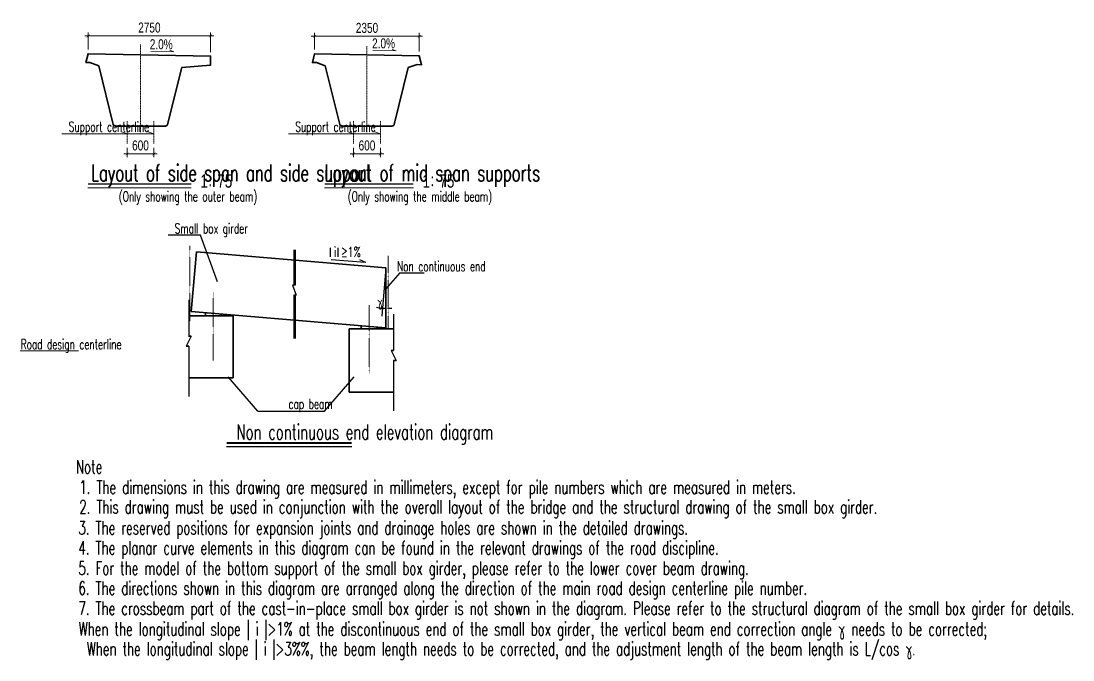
# Model space of a CAD drawing. Extents: x -2667085 to 4, y -2479164 to 2.
# Drawn here: x -2392323 to -2345087, y -2405874 to -2377200 of the extents above; entities that cross this region are included whole.
import ezdxf
from ezdxf.enums import TextEntityAlignment as Align

# ---------------------------------------------------------------- set-up
doc = ezdxf.new("R2010")
doc.units = 0
doc.header["$MEASUREMENT"] = 0
doc.header["$PDMODE"] = 3
for name, pattern in [('ACAD_ISO04W100', [30, 24, -3, 0, -3]), ('CONTINOUS', [0]), ('DASHDOT', [1, 0.5, -0.25, 0, -0.25]), ('ZXX0', [30, 13, -2, 0.5, -2, 12.5])]:
    doc.linetypes.add(name, pattern=pattern)
doc.layers.get('0').update_dxf_attribs({"linetype": 'CONTINUOUS'})
doc.layers.get('DEFPOINTS').update_dxf_attribs({"linetype": 'CONTINUOUS'})
doc.layers.add('4', color=2, linetype='CONTINUOUS')
doc.layers.add('尺寸线', color=2, linetype='CONTINUOUS')
for name, color, linetype, lineweight in [('DashDot', 5, 'ACAD_ISO04W100', 13), ('Thick', 4, 'CONTINOUS', 35), ('Thin', 1, 'CONTINUOUS', 25), ('桥－总－中心线', 1, 'ZXX0', 13), ('桥－构造轮廓－实线', 4, 'CONTINUOUS', 35), ('桥－综合标注', 31, 'CONTINUOUS', 13), ('桥－综合说明', 7, 'CONTINUOUS', 13)]:
    doc.layers.add(name, color=color, linetype=linetype, lineweight=lineweight)
doc.styles.add('SMEDI', font='smsim.shx', dxfattribs={"width": 0.75, "bigfont": 'smfs.shx'})
doc.styles.add('TONGJI-FONT', font='simplex.shx', dxfattribs={"width": 0.65})
doc.styles.add('Z1', font='SIMPLEX', dxfattribs={"width": 0.7, "bigfont": 'SMFS'})
doc.dimstyles.new('1-70', dxfattribs={"dimscale": 70, "dimtxt": 3, "dimasz": 0.85, "dimexe": 1, "dimexo": 1.25, "dimgap": 1, "dimtad": 1, "dimdec": 0, "dimtxsty": 'SMEDI', "dimblk": 'ARCHTICK', "dimcen": 2.5, "dimdle": 1, "dimclrd": 256, "dimclre": 256, "dimclrt": 256, "dimazin": 3, "dimtfac": 1, "dimtdec": 0, "dimtix": 1, "dimtmove": 2, "dimatfit": 3, "dimldrblk": 'ARCHTICK', "dimfxl": 2, "dimlwd": -1, "dimlwe": -1, "dimarcsym": 0})

# ---------------------------------------------------------------- blocks, each defined once
blk = doc.blocks.new('_ArchTick')
at = {"color": 0, "linetype": 'ByBlock', "const_width": 0.15}
blk.add_lwpolyline([(-0.5, -0.5), (0.5, 0.5)], dxfattribs=at)
blk = doc.blocks.new('*D457')
at = {"layer": 'DEFPOINTS', "color": 0, "transparency": 16777216}
for p in [(-2379139, -2377884), (-2379139, -2378664), (-2374439, -2378758)]:
    blk.add_point(p, dxfattribs=at)
at = {"layer": '桥－综合标注', "transparency": 16777216}
for p, q in [((-2379139, -2378477), (-2379139, -2377734)), ((-2374439, -2378571), (-2374439, -2377734)), ((-2374289, -2377884), (-2379289, -2377884))]:
    blk.add_line(p, q, dxfattribs=at)
at = {"layer": '桥－综合标注', "transparency": 16777216, "xscale": 127.5, "yscale": 127.5, "zscale": 127.5, "rotation": 180}
blk.add_blockref('_ArchTick', (-2379139, -2377884), dxfattribs=at)
at = {"layer": '桥－综合标注', "transparency": 16777216, "xscale": 127.5, "yscale": 127.5, "zscale": 127.5}
blk.add_blockref('_ArchTick', (-2374439, -2377884), dxfattribs=at)
at = {"layer": '桥－综合标注', "transparency": 16777216, "insert": (-2376789, -2377509), "char_height": 450, "attachment_point": 5, "style": 'SMEDI'}
blk.add_mtext('\\A1;2350', dxfattribs=at)
blk = doc.blocks.new('*D458')
at = {"layer": 'DEFPOINTS', "color": 0, "transparency": 16777216}
for p in [(-2387560, -2382707), (-2386360, -2382707), (-2387560, -2383161)]:
    blk.add_point(p, dxfattribs=at)
at = {"layer": '桥－综合标注', "transparency": 16777216}
for p, q in [((-2387560, -2382894), (-2387560, -2383311)), ((-2386360, -2382894), (-2386360, -2383311)), ((-2386210, -2383161), (-2387710, -2383161))]:
    blk.add_line(p, q, dxfattribs=at)
at = {"layer": '桥－综合标注', "transparency": 16777216, "xscale": 127.5, "yscale": 127.5, "zscale": 127.5, "rotation": 180}
blk.add_blockref('_ArchTick', (-2387560, -2383161), dxfattribs=at)
at = {"layer": '桥－综合标注', "transparency": 16777216, "xscale": 127.5, "yscale": 127.5, "zscale": 127.5}
blk.add_blockref('_ArchTick', (-2386360, -2383161), dxfattribs=at)
at = {"layer": '桥－综合标注', "transparency": 16777216, "insert": (-2386960, -2382786), "char_height": 450, "attachment_point": 5, "style": 'SMEDI'}
blk.add_mtext('\\A1;600', dxfattribs=at)
blk = doc.blocks.new('*D459')
at = {"layer": 'DEFPOINTS', "color": 0, "transparency": 16777216}
for p in [(-2389310, -2377870), (-2389310, -2378664), (-2383810, -2378778)]:
    blk.add_point(p, dxfattribs=at)
at = {"layer": '桥－综合标注', "transparency": 16777216}
for p, q in [((-2389310, -2378477), (-2389310, -2377720)), ((-2383810, -2378591), (-2383810, -2377720)), ((-2383660, -2377870), (-2389460, -2377870))]:
    blk.add_line(p, q, dxfattribs=at)
at = {"layer": '桥－综合标注', "transparency": 16777216, "xscale": 127.5, "yscale": 127.5, "zscale": 127.5, "rotation": 180}
blk.add_blockref('_ArchTick', (-2389310, -2377870), dxfattribs=at)
at = {"layer": '桥－综合标注', "transparency": 16777216, "xscale": 127.5, "yscale": 127.5, "zscale": 127.5}
blk.add_blockref('_ArchTick', (-2383810, -2377870), dxfattribs=at)
at = {"layer": '桥－综合标注', "transparency": 16777216, "insert": (-2386560, -2377495), "char_height": 450, "attachment_point": 5, "style": 'SMEDI'}
blk.add_mtext('\\A1;2750', dxfattribs=at)
blk = doc.blocks.new('*D460')
at = {"layer": 'DEFPOINTS', "color": 0, "transparency": 16777216}
for p in [(-2377389, -2382707), (-2376189, -2382707), (-2377389, -2383161)]:
    blk.add_point(p, dxfattribs=at)
at = {"layer": '桥－综合标注', "transparency": 16777216}
for p, q in [((-2377389, -2382894), (-2377389, -2383311)), ((-2376189, -2382894), (-2376189, -2383311)), ((-2376039, -2383161), (-2377539, -2383161))]:
    blk.add_line(p, q, dxfattribs=at)
at = {"layer": '桥－综合标注', "transparency": 16777216, "xscale": 127.5, "yscale": 127.5, "zscale": 127.5, "rotation": 180}
blk.add_blockref('_ArchTick', (-2377389, -2383161), dxfattribs=at)
at = {"layer": '桥－综合标注', "transparency": 16777216, "xscale": 127.5, "yscale": 127.5, "zscale": 127.5}
blk.add_blockref('_ArchTick', (-2376189, -2383161), dxfattribs=at)
at = {"layer": '桥－综合标注', "transparency": 16777216, "insert": (-2376789, -2382786), "char_height": 450, "attachment_point": 5, "style": 'SMEDI'}
blk.add_mtext('\\A1;600', dxfattribs=at)

msp = doc.modelspace()

# ---------------------------------------------------------------- linework, layer by layer
at = {"color": 2, "linetype": 'Continuous'}
for p, q in [((-2384270.7222, -2386805.0802), (-2385719.4212, -2386805.0802)), ((-2383500.1374, -2388898.0879), (-2384270.7222, -2386805.0802)), ((-2378443.9739, -2387375.9831), (-2378443.9739, -2387780.2863)), ((-2378094.3789, -2387375.9831), (-2378094.3789, -2387780.2863)), ((-2376867.2523, -2388040.0381), (-2378390.6034, -2387910.8921)), ((-2376847.8556, -2388034.1908), (-2377115.0359, -2387919.8477)), ((-2375940.8188, -2388272.9958), (-2376125.177, -2390447.6064)), ((-2375314.9444, -2388503.6819), (-2375940.8188, -2389214.5703)), ((-2375314.9444, -2388503.6819), (-2374227.5949, -2388503.6819)), ((-2381691.0253, -2394715.2953), (-2383022.6101, -2393165.8693)), ((-2378700.7363, -2394715.2953), (-2377369.1515, -2393165.8693)), ((-2381691.0253, -2394715.2953), (-2378700.7363, -2394715.2953))]:
    msp.add_line(p, q, dxfattribs=at)
at = {"const_width": 90}
msp.add_lwpolyline([(-2383091.4579, -2396143.7616), (-2377476.0674, -2396143.7616)], dxfattribs=at)
at = {"layer": '4', "linetype": 'ByBlock'}
for start, end in [(256.04160933, 259.8129748), (259.59486392, 263.36622935), (263.58434025, 270), (273.77136541, 277.5427309), (273.77136541, 277.5427309)]:
    msp.add_arc((-2375919.3095, -2388270.848), 1823.4072, start, end, dxfattribs=at)
for points in [[(-2376244.6882, -2390085.3009), (-2376238.9131, -2390045.72), (-2376123.058, -2390082.836)], [(-2375800.0325, -2390070.3174), (-2375798.7163, -2390110.2957), (-2375919.3095, -2390094.2552)], [(-2375800.0325, -2390070.3174), (-2375798.7163, -2390110.2957), (-2375919.3095, -2390094.2552)]]:
    msp.add_solid(points, dxfattribs=at)
at = {"layer": 'DashDot', "ltscale": 0.5}
for p, q in [((-2384742.7507, -2390673.2603), (-2384742.7507, -2387283.6277)), ((-2375844.0241, -2391010.8818), (-2375844.0241, -2387733.3632)), ((-2383700.9428, -2392437.8641), (-2383700.9428, -2389369.7144)), ((-2376690.8188, -2393025.0165), (-2376690.8188, -2389956.8668))]:
    msp.add_line(p, q, dxfattribs=at)
at = {"layer": 'Thick'}
for p, q in [((-2384450.9428, -2387551.5281), (-2384678.2089, -2390232.261)), ((-2375940.8188, -2388272.9958), (-2384450.9428, -2387551.5281)), ((-2375940.8188, -2388272.9958), (-2375940.8188, -2390972.9958)), ((-2384795.4647, -2390423.7294), (-2382800.9428, -2390423.7294)), ((-2375940.8188, -2390972.9958), (-2384678.2089, -2390232.261)), ((-2384041.2536, -2390423.7294), (-2384041.2536, -2390286.2605)), ((-2383341.1857, -2390423.7294), (-2383341.1857, -2390345.6106)), ((-2382800.9428, -2390423.7294), (-2382800.9428, -2393215.726)), ((-2375596.2969, -2391010.8818), (-2377590.8188, -2391010.8818)), ((-2377590.8188, -2391010.8818), (-2377590.8188, -2393857.1662)), ((-2377050.5759, -2391010.8818), (-2377050.5759, -2390878.9133)), ((-2376350.508, -2391010.8818), (-2376350.508, -2390952.5113)), ((-2384799.7756, -2391349.0525), (-2384684.861, -2391349.0525)), ((-2384908.4782, -2391786.3466), (-2384793.4407, -2391786.3466)), ((-2375591.986, -2391990.4927), (-2375706.9006, -2391990.4927)), ((-2375483.2834, -2392427.7868), (-2375598.3209, -2392427.7868)), ((-2382800.9428, -2393215.726), (-2384795.4647, -2393215.726)), ((-2377590.8188, -2393857.1662), (-2375596.2969, -2393857.1662))]:
    msp.add_line(p, q, dxfattribs=at)
at = {"layer": 'Thin'}
for p, q in [((-2380069.8088, -2387467.8991), (-2380069.8088, -2389059.3684)), ((-2380018.3999, -2387467.8991), (-2380018.3999, -2389059.3684)), ((-2380012.0651, -2389059.3684), (-2380126.9797, -2389059.3684)), ((-2380126.9797, -2389059.3684), (-2379966.3749, -2389496.6626)), ((-2379966.3749, -2389496.6626), (-2380069.8088, -2389496.6626)), ((-2380069.8088, -2389496.6626), (-2380069.8088, -2391452.9576)), ((-2380018.3999, -2389496.6626), (-2380018.3999, -2391452.9576)), ((-2384795.4647, -2389709.7401), (-2384795.4647, -2391349.0525)), ((-2375596.2969, -2390351.1803), (-2375596.2969, -2391990.4927)), ((-2384684.861, -2391349.0525), (-2384908.4782, -2391786.3466)), ((-2384795.4647, -2391786.3466), (-2384795.4647, -2394054.8887)), ((-2375706.9006, -2391990.4927), (-2375483.2834, -2392427.7868)), ((-2375596.2969, -2392427.7868), (-2375596.2969, -2394696.3289))]:
    msp.add_line(p, q, dxfattribs=at)
at = {"layer": 'Thin', "color": 1}
msp.add_line((-2383091.4579, -2396293.7616), (-2377476.0674, -2396293.7616), dxfattribs=at)
at = {"layer": '桥－总－中心线', "linetype": 'DASHDOT'}
for p, q in [((-2386960.4217, -2382187.1133), (-2386960.4217, -2378247.5728)), ((-2376788.859, -2382187.1133), (-2376788.859, -2378324.9156)), ((-2387560.4217, -2381689.8197), (-2387560.4217, -2382706.6716)), ((-2386360.4217, -2381689.8197), (-2386360.4217, -2382706.6716)), ((-2377388.859, -2381689.8197), (-2377388.859, -2382706.6716)), ((-2376188.859, -2381689.8197), (-2376188.859, -2382706.6716))]:
    msp.add_line(p, q, dxfattribs=at)
at = {"layer": '桥－构造轮廓－实线'}
for points in [[(-2388179.3586, -2381835.5871, 0.3441507314), (-2388082.3444, -2381911.3335), (-2385838.499, -2381911.3335, 0.3441507314), (-2385741.4847, -2381835.5871), (-2385104.6999, -2379288.448), (-2383810.4213, -2379174.3335), (-2383810.4213, -2378774.3335), (-2389310.4217, -2378664.3335), (-2389410.4217, -2379062.3335), (-2389234.7939, -2379065.8461), (-2388834.7939, -2379213.8461), (-2388179.3586, -2381835.5871)], [(-2378007.796, -2381835.5871, 0.3441507314), (-2377910.7817, -2381911.3335), (-2375666.9363, -2381911.3335, 0.3441507314), (-2375569.922, -2381835.5871), (-2374933.1373, -2379288.448), (-2374533.1373, -2379156.448), (-2374338.859, -2379160.3335), (-2374438.859, -2378758.3335), (-2379138.859, -2378664.3335), (-2379238.859, -2379062.3335), (-2379063.2312, -2379065.8461), (-2378663.2312, -2379213.8461), (-2378007.796, -2381835.5871)]]:
    msp.add_lwpolyline(points, format="xyb", dxfattribs=at)
at = {"layer": '桥－综合标注'}
for p, q in [((-2385463.9195, -2378580.2374), (-2386502.0168, -2378559.4755)), ((-2385463.9195, -2378580.2374), (-2385648.1979, -2378513.7776)), ((-2375480.6454, -2378538.9658), (-2376518.7428, -2378518.2038)), ((-2375480.6454, -2378538.9658), (-2375664.9239, -2378472.5059)), ((-2386360.4217, -2382263.1817), (-2390490.018, -2382263.1817)), ((-2387560.4217, -2382263.1817), (-2387811.1016, -2382178.0099)), ((-2386360.4217, -2382263.1817), (-2386611.1016, -2382178.0099)), ((-2376188.859, -2382263.1817), (-2380318.4554, -2382263.1817)), ((-2377388.859, -2382263.1817), (-2377639.5389, -2382178.0099)), ((-2376188.859, -2382263.1817), (-2376439.5389, -2382178.0099)), ((-2392360.0629, -2392002.0631), (-2389744.1718, -2392002.0631))]:
    msp.add_line(p, q, dxfattribs=at)
at = {"layer": '桥－综合说明'}
for p, q in [((-2389319.116, -2384689.1983), (-2384676.4187, -2384689.1983)), ((-2378691.1651, -2384689.1983), (-2374703.7932, -2384689.1983))]:
    msp.add_line(p, q, dxfattribs=at)
at = {"layer": '桥－综合说明', "const_width": 50}
for points in [[(-2389319.116, -2384510.8212), (-2384676.4187, -2384510.8212)], [(-2378691.1651, -2384510.8212), (-2374703.7932, -2384510.8212)]]:
    msp.add_lwpolyline(points, dxfattribs=at)

# ---------------------------------------------------------------- texts
at = {"color": 2, "linetype": 'Continuous'}
for s, style, width, p in [('Small box girder', 'TONGJI-FONT', 0.65, (-2385422.7172, -2386733.0473)), ('i ≥1%', 'Z1', 0.7, (-2378278.0512, -2387785.5076)), ('Non continuous end', 'TONGJI-FONT', 0.65, (-2375439.689, -2388431.0406)), ('cap beam', 'TONGJI-FONT', 0.65, (-2380311.3839, -2394606.7847))]:
    msp.add_text(s, height=450, dxfattribs=dict(at, style=style, width=width)).set_placement(p)
at = {"layer": '4', "linetype": 'ByBlock', "style": 'Z1', "width": 0.7}
msp.add_text('γ', height=450, dxfattribs=at).set_placement((-2376208.0759, -2389866.1865), align=Align.MIDDLE)
at = {"layer": 'Thick', "color": 4, "style": 'TONGJI-FONT', "width": 0.65}
msp.add_text('Non continuous end elevation diagram', height=675, dxfattribs=at).set_placement((-2382650.7641, -2395975.5955))
at = {"layer": '尺寸线', "style": 'TONGJI-FONT', "width": 0.65}
for s, p in [('Note', (-2389861.4134, -2397505.9123)), ('1. The dimensions in this drawing are measured in millimeters, except for pile numbers which are measured in meters.', (-2389706.9672, -2398422.7984)), ('2. This drawing must be used in conjunction with the overall layout of the bridge and the structural drawing of the small box girder.', (-2389706.9672, -2399306.6305)), ('3. The reserved positions for expansion joints and drainage holes are shown in the detailed drawings.', (-2389747.8157, -2400243.9012)), ('4. The planar curve elements in this diagram can be found in the relevant drawings of the road discipline.', (-2389747.8157, -2401140.4771)), ('5. For the model of the bottom support of the small box girder, please refer to the lower cover beam drawing.', (-2389747.8157, -2402053.0314)), ('6. The directions shown in this diagram are arranged along the direction of the main road design centerline pile number.', (-2389747.8157, -2402950.21)), ('7. The crossbeam part of the cast-in-place small box girder is not shown in the diagram. Please refer to the structural diagram of the small box girder for details.', (-2389747.8157, -2403854.57)), ('When the longitudinal slope | i |>1%%% at the discontinuous end of the small box girder, the vertical beam end correction angle γ needs to be corrected;', (-2389733.6016, -2404783.7832)), ('When the longitudinal slope | i |>3%%, the beam length needs to be corrected, and the adjustment length of the beam length is L/cos γ.', (-2389372.005, -2405673.7172))]:
    msp.add_text(s, height=600, dxfattribs=at).set_placement(p)
at = {"layer": '桥－综合说明'}
for s, height, style, width, p in [('2.0%', 450, 'SMEDI', 0.75, (-2386542.1509, -2378466.2106)), ('2.0%', 450, 'SMEDI', 0.75, (-2376558.8769, -2378424.939)), ('Support centerline', 450, 'TONGJI-FONT', 0.65, (-2390179.2818, -2382167.4689)), ('Support centerline', 450, 'TONGJI-FONT', 0.65, (-2380007.7192, -2382167.4689)), ('Layout of side span and side support', 750, 'TONGJI-FONT', 0.65, (-2389174.4316, -2384392.6788)), ('Layout of mid span supports', 750, 'TONGJI-FONT', 0.65, (-2378686.9097, -2384392.6788)), ('1：75', 600, 'SMEDI', 0.75, (-2384268.9287, -2384677.9716)), ('1：75', 600, 'SMEDI', 0.75, (-2374296.3031, -2384677.9716)), ('(Only showing the outer beam)', 450, 'TONGJI-FONT', 0.65, (-2387931.6808, -2385295.4713)), ('(Only showing the middle beam)', 450, 'TONGJI-FONT', 0.65, (-2377651.4357, -2385295.4713)), ('Road design centerline', 450, 'TONGJI-FONT', 0.65, (-2392336.8508, -2391928.0648))]:
    msp.add_text(s, height=height, dxfattribs=dict(at, style=style, width=width)).set_placement(p)

# ---------------------------------------------------------------- dimensions: what is measured, and where the dimension line sits
at = {"layer": '桥－综合标注'}
for base, p1, p2, picture, middle in [((-2389310.4217, -2377870.0797), (-2383810.4213, -2378778.3335), (-2389310.4217, -2378664.3335), '*D459', (-2386560.4215, -2377495.0797)), ((-2379138.859, -2377883.5991), (-2374438.859, -2378758.3335), (-2379138.859, -2378664.3335), '*D457', (-2376788.859, -2377508.5991))]:
    dim = msp.add_linear_dim(base=base, p1=p1, p2=p2, angle=180, dimstyle='1-70', override={"dimscale": 150, "dimlfac": 0.5}, dxfattribs=at)
    dim.commit()
    dim.dimension.update_dxf_attribs({"geometry": picture, "text_midpoint": middle})
for base, p1, p2, picture, middle in [((-2387560.4217, -2383161.4174), (-2386360.4217, -2382706.6716), (-2387560.4217, -2382706.6716), '*D458', (-2386960.4217, -2382786.4174)), ((-2377388.859, -2383161.4174), (-2376188.859, -2382706.6716), (-2377388.859, -2382706.6716), '*D460', (-2376788.859, -2382786.4174))]:
    dim = msp.add_linear_dim(base=base, p1=p1, p2=p2, angle=180, text='600', dimstyle='1-70', override={"dimscale": 150, "dimlfac": 0.5}, dxfattribs=at)
    dim.commit()
    dim.dimension.update_dxf_attribs({"geometry": picture, "text_midpoint": middle})

doc.saveas('drawing.dxf')
